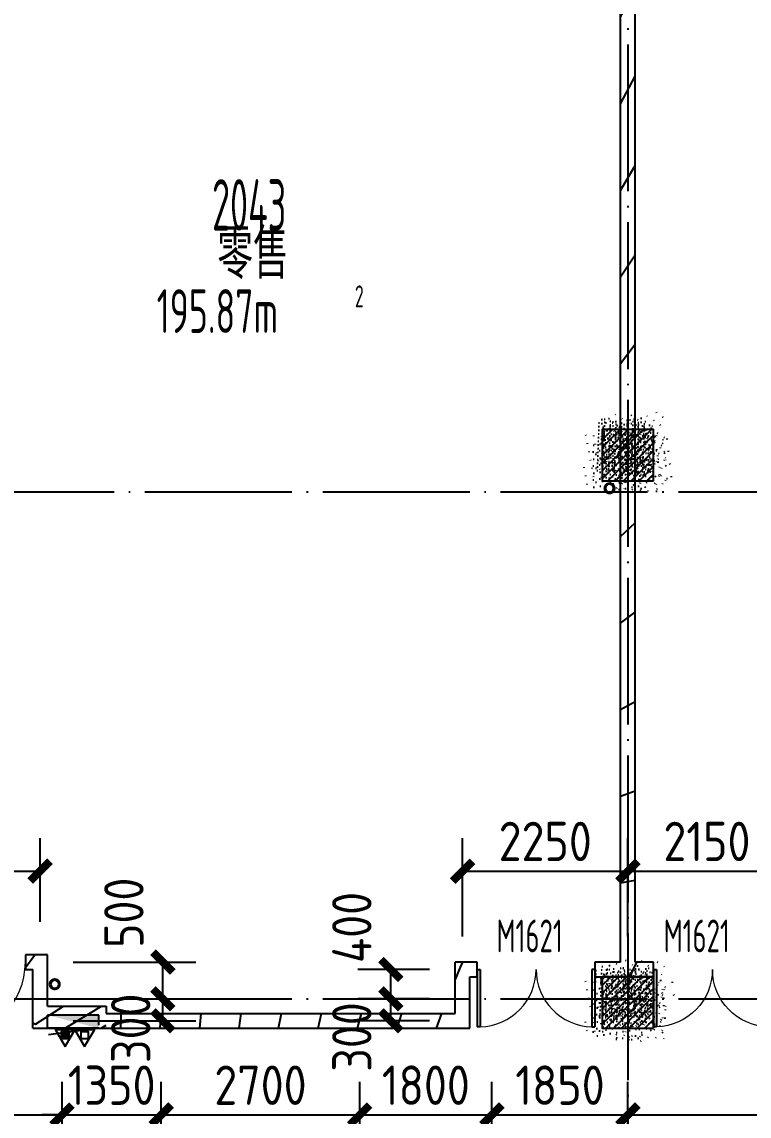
# Model space of a CAD drawing. Header units: inches. Extents: x 0 to 1813292486, y 0 to 3473589894.
# Drawn here: x 600617789 to 600627685, y 3473218922 to 3473233817 of the extents above; entities that cross this region are included whole.
import ezdxf
from ezdxf.enums import TextEntityAlignment as Align

# ---------------------------------------------------------------- set-up
doc = ezdxf.new("R2010")
doc.units = ezdxf.units.IN
doc.header["$LTSCALE"] = 1000
doc.header["$MEASUREMENT"] = 0
doc.linetypes.add('AX-MALL-GIRD-200$0$DOTE', pattern=[2.4200000000000004, 2, -0.2, 0.02, -0.2])
doc.linetypes.add('PX-MALL-P02-LG$0$CONTINOUS', pattern=[0])
for name, color, linetype in [('A-Anno-Note', 241, 'Continuous'), ('AX-MALL-DIM-P02$0$A-Anno-Dims', 3, 'Continuous'), ('AX-MALL-DIM-P02$0$A-Detl-Thin', 131, 'Continuous'), ('AX-MALL-GIRD-200$0$A-Grid', 222, 'AX-MALL-GIRD-200$0$DOTE'), ('AX-MALL-P02-200$0$A-Anno-Note', 241, 'Continuous'), ('AX-MALL-WALL-P02$0$A-Anno-Note', 241, 'Continuous'), ('AX-MALL-WALL-P02-QT$0$A-Detl-Patt', 8, 'Continuous'), ('AX-MALL-WALL-P02-QT$0$A-Detl-Thin', 131, 'Continuous'), ('AX-MALL-WALL-P02-QT$0$A-Wall', 2, 'Continuous'), ('AX-MALL-WALL-P02-QT$0$A-Wall-Patt', 13, 'Continuous'), ('AX-MALL-WALL-P02-QT$0$A-Wind', 4, 'Continuous'), ('AX-MALL-WORD-P02$0$A-Anno-Note', 241, 'Continuous'), ('AX-MALL-WORD-P02$0$A-Spac-Iden', 231, 'Continuous'), ('AX-MALL-WORD-P02$0$A-Wind-Iden', 11, 'Continuous'), ('AX-MALL-ZTKD-P02$0$A-Anno-Note', 241, 'Continuous'), ('PX-MALL-P02-LG$0$P-Exsh', 31, 'Continuous'), ('PX-MALL-P02-LG$0$P-Hydt-Boxx', 221, 'Continuous'), ('PX-MALL-P02-LG$0$P-Hydt-Pipe', 221, 'Continuous'), ('PX-MALL-P02-LG$0$P-Pipe-Risr', 7, 'Continuous'), ('PX-MALL-P02-LG$0$P-Pipe-Risr-Arch', 6, 'Continuous'), ('PX-MALL-P02-LG$0$P-Pipe-Risr-W100', 6, 'Continuous'), ('PX-MALL-P02-LG$0$P-Pipe-Risr-W50', 6, 'Continuous'), ('PX-MALL-P02-LG$0$P-Sewr-Pipe', 123, 'PX-MALL-P02-LG$0$CONTINOUS'), ('SX-MALL-WALL-R-BZ$0$S-COLU', 30, 'Continuous'), ('SX-MALL-WALL-R-BZ$0$S-PATT-WALL', 83, 'Continuous')]:
    doc.layers.add(name, color=color, linetype=linetype)
doc.styles.add('AX-MALL-DIM-P02$0$_TCH_DIM_T3', font='gbenor.shx')
doc.styles.add('AX-MALL-WORD-P02$0$_TCH_SPACE', font='gbenor.shx', dxfattribs={"bigfont": 'gbcbig.shx'})
doc.styles.add('AX-MALL-WORD-P02$0$_TCH_WINDOW', font='gbenor.shx', dxfattribs={"bigfont": 'gbcbig.shx'})
doc.styles.add('AX-MALL-WORD-P02$0$STANDARD', font='gbenor.shx', dxfattribs={"bigfont": 'gbcbig.shx'})
doc.styles.add('PX-MALL-P02-LG$0$jzfz', font='gbenor.shx', dxfattribs={"bigfont": 'gbcbig.shx'})
doc.dimstyles.new('AX-MALL-DIM-P02$0$_TCH_ARCH&&180', dxfattribs={"dimtxt": 535.5, "dimasz": 270, "dimexe": 450, "dimexo": 450, "dimgap": 137.25, "dimtad": 1, "dimdec": 0, "dimzin": 0, "dimdsep": 46, "dimtxsty": 'AX-MALL-DIM-P02$0$_TCH_DIM_T3', "dimblk": 'AX-MALL-DIM-P02$0$_ArchTick', "dimcen": 0.09, "dimclrt": 7, "dimazin": 2, "dimtfac": 1, "dimtdec": 0, "dimtix": 1, "dimtmove": 2, "dimatfit": 3, "dimfxl": 500, "dimtolj": 1, "dimtzin": 0, "dimarcsym": 0})
pattern_1 = [(24.56816130816271, (600578611.2237192, 3473080110.365553), (-31.18316059493327, 68.21004687955141), []), (29.56816130816269, (600578611.2237192, 3473080110.365553), (97.53445421719282, -46.37920051396389), [11.25, -123.75]), (334.5681613081628, (600578611.2237192, 3473080110.365553), (19.88439777927527, 112.9961142827297), [9, -99]), (80.01956130816268, (600578619.3515904, 3473080106.50062), (117.4189029658641, 66.61682168402376), [9.5610285, -105.1713168]), (25.75236130816271, (600578621.6965042, 3473080138.478197), (141.3476152528434, -79.15081592627133), [16.875, -185.625]), (76.20376130816268, (600578633.4754679, 3473080131.882288), (182.3878362876093, 87.98253897351975), [14.3415432, -157.75695]), (330.7523613081627, (600578621.6965042, 3473080138.478197), (182.3877676281842, 87.98268140648725), [13.49999999999997, -148.4999999999995]), (0.5681613081627113, (600578633.1346302, 3473080126.213644), (62.82047319493842, -87.84980448085341), [11.24999999999997, -123.7499999999997]), (305.5681613081627, (600578633.1346302, 3473080126.213644), (72.17288941707483, 89.18848104565322), [8.999999999999966, -98.99999999999973]), (51.01956130816269, (600578638.3696649, 3473080118.892823), (134.9933625472827, 1.338571315216136), [9.561028499999967, -105.1713167999997]), (17.06816130816274, (600578611.2237192, 3473080110.365553), (19.14085715648196, 46.15589493569758), [0.75, -97.8, 0.75, -100.5, 0.75, -99.375]), (347.0681613081627, (600578611.2237192, 3473080110.365553), (57.63084700165395, 41.66442755963357), [0.7499999999999979, -57.29999999999986, 0.7499999999999979, -95.54999999999973, 0.7499999999999979, -37.87499999999986]), (307.0681613081626, (600578579.8781208, 3473080122.042708), (73.85474000760384, -31.12342332406966), [0.75, -37.5, 0.75, -117, 0.75, -155.25]), (297.0681613081627, (600578565.8217986, 3473080127.2791), (87.21641676177077, -16.46683783357052), [0.75, -48.75, 0.75, -77.69999999999999, 0.75, -110.25])]
pattern_2 = [(45, (0, 359.0227), (-353.55353201463, 353.55353201463), [])]

# ---------------------------------------------------------------- blocks, each defined once
blk = doc.blocks.new('AX-MALL-WORD-P02')
at = {"layer": 'AX-MALL-WORD-P02$0$A-Anno-Note', "style": 'AX-MALL-WORD-P02$0$STANDARD', "width": 0.6}
blk.add_text('2043', height=700, rotation=339.5681613092015, dxfattribs=at).set_placement((600427684.6598372, 3473075463.604341))
at = {"layer": 'AX-MALL-WORD-P02$0$A-Anno-Note', "style": 'AX-MALL-WORD-P02$0$STANDARD'}
blk.add_text('零售', height=675.177304964539, rotation=339.5681613092015, dxfattribs=at).set_placement((600427522.4216595, 3473074825.332527))
at = {"layer": 'AX-MALL-WORD-P02$0$A-Spac-Iden', "style": 'AX-MALL-WORD-P02$0$_TCH_SPACE', "width": 0.7}
for s, height, p in [('195.87m', 595, (600426491.7306979, 3473074420.966961)), ('2', 297.5, (600429141.5522835, 3473073807.328081))]:
    blk.add_text(s, height=height, rotation=339.5681613093329, dxfattribs=at).set_placement(p)
at = {"layer": 'AX-MALL-WORD-P02$0$A-Wind-Iden', "style": 'AX-MALL-WORD-P02$0$_TCH_WINDOW', "width": 0.7}
for p in [(600427882.6787217, 3473064906.53461), (600430013.5513492, 3473064112.722029)]:
    blk.add_text('M1621', height=446.25, rotation=339.5681612302259, dxfattribs=at).set_placement(p)
blk = doc.blocks.new('AX-MALL-GIRD-200')
at = {"layer": 'AX-MALL-GIRD-200$0$A-Grid'}
for p, q in [((600223757.4145118, 3473147635.412487), (600581653.41861, 3473014308.649205)), ((600458372.2544507, 3473141628.349212), (600419642.7155019, 3473037664.622131)), ((600221348.6739725, 3473141169.504273), (600579244.6780716, 3473007842.740992))]:
    blk.add_line(p, q, dxfattribs=at)
blk = doc.blocks.new('AX-MALL-WALL-P02-QT$0$tj')
at = {"layer": 'AX-MALL-WALL-P02-QT$0$A-Detl-Patt'}
h = blk.add_hatch(dxfattribs=at)
h.set_pattern_fill('STEEL', color=256, scale=100.0000000000001, angle=50.43183869082386)
h.set_pattern_definition([(75.00000000004839, (-14278.19445574284, 156289.8254051208), (-153.3407249234246, 41.08752340989569), []), (75.00000000004839, (-14317.88195610046, 156358.5661673546), (-153.3407249234246, 41.08752340989569), [])])
edge = h.paths.add_edge_path()
edge.add_arc((274302.9537697641, 370915.3693751197), 354853.2281302969, 270.9601093956941, 275.9513128638887)
edge.add_line((311095.3180618286, 17974.67259407043), (323404.2928284407, 17664.898229599))
edge.add_arc((337498.5854798314, -5423.033113246463), 27049.98445535583, 84.4296474408203, 121.40245730350341, ccw=False)
edge.add_line((340124.270958662, 21499.21483898163), (352435.6233639717, 23411.5238032341))
edge.add_line((352435.6233639717, 23411.5238032341), (352460.3320846558, 23263.57286787033))
edge.add_arc((262948.9762239404, 558936.3422532297), 543099.989586636, 279.486523026639, 288.5053300047131)
edge.add_line((435325.042740941, 43917.80823612213), (435185.9318172932, 44187.60760259628))
edge.add_arc((262948.9762341097, 558936.342259489), 542799.9895904897, 279.51816553668203, 288.50044427399206, ccw=False)
edge.add_line((352706.5441896915, 23608.95860147476), (352681.7270303965, 23756.88773488998))
edge.add_line((352681.7270303965, 23756.88773488998), (340117.7681742907, 21803.84383869171))
edge.add_arc((337510.0970116529, -5455.006554111635), 27383.29552171703, 84.53552636432372, 121.2026843873002)
edge.add_line((323323.7129554749, 17967.02113437653), (311085.7617697716, 18275.00808191299))
edge.add_arc((274273.8104503512, 371474.5356685471), 355112.6948552598, 270.96411062040687, 275.9501261722048, ccw=False)
edge.add_line((280248.9759351015, 16412.11376953125), (280248.9759185314, 16111.96136569977))
blk = doc.blocks.new('SX-MALL-WALL-R-BZ')
at = {"layer": 'SX-MALL-WALL-R-BZ$0$S-PATT-WALL'}
h = blk.add_hatch(dxfattribs=at)
h.set_pattern_fill('钢筋混凝土', color=256, scale=15, pattern_type=2)
h.set_pattern_definition(pattern_1)
h.paths.add_polyline_path([(600432126.1680026, 3473070172.007958), (600432370.5329847, 3473070827.969661), (600431714.571282, 3473071072.334643), (600431470.2062998, 3473070416.372941)])
h = blk.add_hatch(dxfattribs=at)
h.set_pattern_fill('钢筋混凝土', color=256, scale=15, pattern_type=2)
h.set_pattern_definition(pattern_1)
h.paths.add_polyline_path([(600429525.4264065, 3473063190.701264), (600429769.7913886, 3473063846.662967), (600429113.8296859, 3473064091.027949), (600428869.4647038, 3473063435.066247)])
at = {"layer": 'SX-MALL-WALL-R-BZ$0$S-COLU'}
for points in [[(600432126.1680026, 3473070172.007958), (600432370.5329847, 3473070827.969661), (600431714.571282, 3473071072.334643), (600431470.2062998, 3473070416.372941)], [(600429525.4264065, 3473063190.701264), (600429769.7913886, 3473063846.662967), (600429113.8296859, 3473064091.027949), (600428869.4647038, 3473063435.066247)]]:
    blk.add_lwpolyline(points, close=True, dxfattribs=at)
blk = doc.blocks.new('SX-MALL-WALL-R-2F~3F')
blk.add_blockref('SX-MALL-WALL-R-BZ', (-1.192092895507812e-06, -9.5367431640625e-07))
blk = doc.blocks.new('SX-MALL-WALL-2F~3F')
blk.add_blockref('SX-MALL-WALL-R-2F~3F', (0, 0))
blk = doc.blocks.new('AX-MALL-WALL-P02-QT$0$$DorLib2D$00000002')
for p, q in [((-0.5, -5.684341886080802e-17), (-0.5000000000000007, 0.4875)), ((-0.4750000000000007, 0.4875), (-0.5000000000000007, 0.4875)), ((-0.475, -2.842170943040401e-17), (-0.4750000000000007, 0.4875)), ((0.475, -2.842170943040401e-17), (0.4750000000000007, 0.4875)), ((0.4750000000000007, 0.4875), (0.5000000000000007, 0.4875)), ((0.5, -5.684341886080802e-17), (0.5000000000000007, 0.4875)), ((-0.5, -5.684341886080802e-17), (-0.475, -2.842170943040401e-17)), ((0.5, -5.684341886080802e-17), (0.475, -2.842170943040401e-17))]:
    blk.add_line(p, q)
at = {"lineweight": 13}
for centre, start, end in [((-0.4875, -4.263256414560601e-17), 0, 88.53071641864632), ((0.4875, -4.263256414560601e-17), 91.4692835813537, 180)]:
    blk.add_arc(centre, 0.4875, start, end, dxfattribs=at)
blk = doc.blocks.new('AX-MALL-WALL-P02-QT$0$$DorLib2D$00000001')
for p, q in [((0.45, 0.9750000000000001), (0.5000000000000002, 0.9750000000000001)), ((0.45, 0), (0.45, 0.9750000000000001)), ((0.5, 0), (0.5, 0.9750000000000001)), ((0.5, 0), (0.45, 0))]:
    blk.add_line(p, q)
at = {"lineweight": 13}
blk.add_arc((0.475, 0), 0.975, 91.4692835813538, 180, dxfattribs=at)
blk = doc.blocks.new('AX-MALL-WALL-P02-QT')
at = {"layer": 'AX-MALL-WALL-P02-QT$0$A-Wall-Patt'}
h = blk.add_hatch(dxfattribs=at)
h.set_pattern_fill('普通砖', color=256, scale=200, style=0)
h.set_pattern_definition(pattern_2)
h.paths.add_polyline_path([(600429488.3562487, 3473064093.790547), (600429605.3379188, 3473064121.353807), (600436342.8295702, 3473082207.155039), (600436155.4119409, 3473082276.973606), (600429417.9202895, 3473064191.172373)])
h = blk.add_hatch(dxfattribs=at)
h.set_pattern_fill('普通砖', color=256, scale=200, style=0)
h.set_pattern_definition(pattern_2)
h.paths.add_polyline_path([(600422143.5420278, 3473067007.805276), (600421862.4155837, 3473067112.533125), (600421792.5970175, 3473066925.115496), (600421886.3058323, 3473066890.206213)])
h = blk.add_hatch(dxfattribs=at)
h.set_pattern_fill('普通砖', color=256, scale=200, style=0)
h.set_pattern_definition(pattern_2)
h.paths.add_polyline_path([(600421607.031567, 3473066140.535696), (600421899.1770457, 3473066351.843573), (600422143.5420278, 3473067007.805276), (600421886.3058323, 3473066890.206213)])
h = blk.add_hatch(dxfattribs=at)
h.set_pattern_fill('普通砖', color=256, scale=200, style=0)
h.set_pattern_definition(pattern_2)
h.paths.add_polyline_path([(600421899.1770457, 3473066351.843573), (600421607.031567, 3473066140.535696), (600422544.1197115, 3473065791.442864), (600422648.8475611, 3473066072.569308)])
h = blk.add_hatch(dxfattribs=at)
h.set_pattern_fill('普通砖', color=256, scale=200, style=0)
h.set_pattern_definition(pattern_2)
h.paths.add_polyline_path([(600422613.9382776, 3473065978.860494), (600422544.1197113, 3473065791.442864), (600427182.7060395, 3473064063.433345), (600427065.1069766, 3473064320.669541)])
h = blk.add_hatch(dxfattribs=at)
h.set_pattern_fill('普通砖', color=256, scale=200, style=0)
h.set_pattern_definition(pattern_2)
h.paths.add_polyline_path([(600427065.1069766, 3473064320.669541), (600427182.7060395, 3473064063.433345), (600427427.071022, 3473064719.395048), (600427309.4719591, 3473064976.631244)])
h = blk.add_hatch(dxfattribs=at)
h.set_pattern_fill('普通砖', color=256, scale=200, style=0)
h.set_pattern_definition(pattern_2)
h.paths.add_polyline_path([(600427427.071022, 3473064719.395048), (600427520.7798374, 3473064684.485765), (600427590.5984037, 3473064871.903394), (600427309.4719591, 3473064976.631244)])
h = blk.add_hatch(dxfattribs=at)
h.set_pattern_fill('普通砖', color=256, scale=200, style=0)
h.set_pattern_definition(pattern_2)
h.paths.add_polyline_path([(600429417.9202895, 3473064191.172373), (600429089.9394386, 3473064313.354864), (600429020.1208724, 3473064125.937235), (600429441.8105378, 3473063968.845461), (600429488.3562487, 3473064093.790547)])
h = blk.add_hatch(dxfattribs=at)
h.set_pattern_fill('普通砖', color=256, scale=200, style=0)
h.set_pattern_definition(pattern_2)
h.paths.add_polyline_path([(600429441.8105378, 3473063968.845461), (600429769.7913873, 3473063846.662971), (600429839.6099536, 3473064034.0806), (600429605.3379188, 3473064121.353807), (600429488.3562487, 3473064093.790547)])
at = {"layer": 'AX-MALL-WALL-P02-QT$0$A-Wall'}
for p, q in [((600429417.9202895, 3473064191.172373), (600436155.4119409, 3473082276.973606)), ((600429605.3379188, 3473064121.353807), (600436342.8295702, 3473082207.155039)), ((600421862.4155837, 3473067112.533125), (600421792.5970175, 3473066925.115496)), ((600422143.5420278, 3473067007.805276), (600421862.4155837, 3473067112.533125)), ((600421792.5970175, 3473066925.115496), (600421886.3058323, 3473066890.206213)), ((600421899.1770457, 3473066351.843573), (600422143.5420278, 3473067007.805276)), ((600421607.031567, 3473066140.535696), (600421886.3058323, 3473066890.206213)), ((600421899.1770457, 3473066351.843573), (600422648.8475611, 3473066072.569308)), ((600421607.031567, 3473066140.535696), (600422544.1197115, 3473065791.442864)), ((600422648.8475611, 3473066072.569308), (600422613.9382776, 3473065978.860494)), ((600422613.9382776, 3473065978.860494), (600427065.1069766, 3473064320.669541)), ((600422544.1197113, 3473065791.442864), (600427182.7060395, 3473064063.433345)), ((600427065.1069766, 3473064320.669541), (600427309.4719591, 3473064976.631244)), ((600427590.5984037, 3473064871.903394), (600427309.4719591, 3473064976.631244)), ((600427520.7798374, 3473064684.485765), (600427590.5984037, 3473064871.903394)), ((600427182.7060395, 3473064063.433345), (600427427.071022, 3473064719.395048)), ((600427427.071022, 3473064719.395048), (600427520.7798374, 3473064684.485765)), ((600429089.9394386, 3473064313.354864), (600429020.1208724, 3473064125.937235)), ((600429417.9202895, 3473064191.172373), (600429089.9394386, 3473064313.354864)), ((600429020.1208724, 3473064125.937235), (600429441.8105378, 3473063968.845461)), ((600429839.6099536, 3473064034.0806), (600429605.3379188, 3473064121.353807)), ((600429441.8105378, 3473063968.845461), (600429769.7913873, 3473063846.662971)), ((600429769.7913873, 3473063846.662971), (600429839.6099536, 3473064034.0806))]:
    blk.add_line(p, q, dxfattribs=at)
at = {"layer": 'AX-MALL-WALL-P02-QT$0$A-Detl-Thin'}
blk.add_blockref('SX-MALL-WALL-2F~3F', (0, 0), dxfattribs=at)
at = {"layer": 'AX-MALL-WALL-P02-QT$0$A-Detl-Thin', "rotation": 339.5681613091762}
blk.add_blockref('AX-MALL-WALL-P02-QT$0$tj', (600144118.6961328, 3473128496.287411), dxfattribs=at)
at = {"layer": 'AX-MALL-WALL-P02-QT$0$A-Wind'}
blk.add_blockref('AX-MALL-GIRD-200', (0, 0), dxfattribs=at)
at = {"layer": 'AX-MALL-WALL-P02-QT$0$A-Wind', "zscale": 200}
for name, p, xscale, yscale, rotation in [('AX-MALL-WALL-P02-QT$0$$DorLib2D$00000001', (600421335.5350235, 3473067202.098047), -1050, -1050, 339.5681613349004), ('AX-MALL-WALL-P02-QT$0$$DorLib2D$00000002', (600428305.359638, 3473064498.920314), -1600, -1600, 339.5681613315409), ('AX-MALL-WALL-P02-QT$0$$DorLib2D$00000002', (600430554.371188, 3473063661.09752), 1600, -1600, 339.5681613151821)]:
    blk.add_blockref(name, p, dxfattribs=dict(at, xscale=xscale, yscale=yscale, rotation=rotation))
blk = doc.blocks.new('AX-MALL-WALL-P02')
at = {"layer": 'AX-MALL-WALL-P02$0$A-Anno-Note'}
blk.add_blockref('AX-MALL-WORD-P02', (0, 0), dxfattribs=at)
blk.add_blockref('AX-MALL-WALL-P02-QT', (0, 0), dxfattribs=at)
blk = doc.blocks.new('PX-MALL-P02-LG$0$XHS1')
at = {"layer": 'PX-MALL-P02-LG$0$P-Hydt-Boxx', "ltscale": 0.7}
for p, q in [((350.0030006170273, 240), (-332.898939371109, 327.2950124740601)), ((350.0030006170273, 240), (-349.9969996213913, 240)), ((-349.9969997406006, 239.9999995231628), (-349.9969996213913, 60)), ((350.0030003786087, 200), (350.003000497818, 60)), ((350.0030006170273, 60), (-349.996999502182, 60))]:
    blk.add_line(p, q, dxfattribs=at)
blk.add_solid([(350.0030006170273, 240), (350.0030002593994, 60.00000047683716), (-349.9969996213913, 60)], dxfattribs=at)
blk = doc.blocks.new('PX-MALL-P02-LG$0$MHQ')
at = {"layer": 'PX-MALL-P02-LG$0$P-Exsh', "ltscale": 0.7}
h = blk.add_hatch(dxfattribs=at)
h.set_pattern_fill('ANSI31', color=256, scale=25, style=0)
h.set_pattern_definition([(45, (-160019.2306599375, -42228.3236173685), (-28.0633003783411, 28.0633003783411), [])])
h.paths.add_polyline_path([(-75.0000000015425, 185.1731819980414), (75, 185.1731819980414), (75, 35.17318199802685), (-75.0000000015425, 35.17318199802685)])
for points in [[(0, 346.4101615137042), (-200, -1.455191522836685e-11), (200, -1.455191522836685e-11)], [(0, 346.4101615137042), (-200, -1.455191522836685e-11), (200, -1.455191522836685e-11)], [(0, 346.4101615137042), (-200, -1.455191522836685e-11), (200, -1.455191522836685e-11)], [(-75.0000000015425, 185.1731819980414), (75, 185.1731819980414), (75, 35.17318199802685), (-75.0000000015425, 35.17318199802685)]]:
    blk.add_lwpolyline(points, close=True, dxfattribs=at)
blk = doc.blocks.new('PX-MALL-P02-LG$0$20200929200250')
at = {"layer": 'PX-MALL-P02-LG$0$P-Exsh', "ltscale": 0.7, "xscale": 0.6600000001490116, "yscale": 0.6600000001490116, "zscale": 0.6600000001490116}
for p in [(-132.0000001192093, 40), (131.9999997615814, 40)]:
    blk.add_blockref('PX-MALL-P02-LG$0$MHQ', p, dxfattribs=at)
blk = doc.blocks.new('PX-MALL-P02-LG$0$20211220143732')
at = {"layer": 'PX-MALL-P02-LG$0$P-Exsh'}
blk.add_blockref('PX-MALL-P02-LG$0$20200929200250', (-374.9999999407155, 219.6219584928522), dxfattribs=at)
at = {"layer": 'PX-MALL-P02-LG$0$P-Hydt-Boxx', "ltscale": 0.7, "xscale": -1}
blk.add_blockref('PX-MALL-P02-LG$0$XHS1', (-349.9969999989844, 0), dxfattribs=at)
blk = doc.blocks.new('PX-MALL-P02-LG$0$P-Risr')
at = {"layer": 'PX-MALL-P02-LG$0$P-Pipe-Risr-W50'}
h = blk.add_hatch(color=0, dxfattribs=at)
edge = h.paths.add_edge_path()
edge.add_ellipse((0, 0), major_axis=(47.05795628796547, 47.05795628796547), ratio=0.9999999999999695, start_angle=225.0000000000009, end_angle=405.0000000000009, ccw=False)
edge.add_ellipse((0, 0), major_axis=(47.05795628796764, 47.05795628796764), ratio=0.9999999999998785, start_angle=133.9675974886221, end_angle=225.0000000000035, ccw=False)
edge.add_line((-66.53919663240958, 1.199087783927098), (-54.4367953546693, 1.199087783927098))
edge.add_ellipse((0, 0), major_axis=(-38.50196423560672, 38.50196423560672), ratio=0.9999999999999859, start_angle=43.73814098242129, end_angle=134.9999999999996)
edge.add_ellipse((0, 0), major_axis=(38.50196423561096, 38.50196423561096), ratio=0.9999999999998216, start_angle=225.0000000000051, end_angle=405.0000000000051)
edge.add_ellipse((0, 0), major_axis=(38.50196423560679, 38.50196423560679), ratio=0.9999999999999831, start_angle=45.00000000000048, end_angle=133.7381409824204)
edge.add_line((-54.43679535467527, 1.199087783927098), (-66.53919663241555, 1.199087783927098))
edge.add_ellipse((0, 0), major_axis=(-47.05795628796762, 47.05795628796762), ratio=0.9999999999998742, start_angle=-45.00000000000358, end_angle=43.967597488629224, ccw=False)
at = {"layer": 'PX-MALL-P02-LG$0$P-Pipe-Risr-Arch', "ltscale": 0.7}
blk.add_circle((0, 0), 59.29000000000001, dxfattribs=at)
at = {"layer": 'PX-MALL-P02-LG$0$P-Pipe-Risr-W100', "color": 0, "const_width": 15}
blk.add_lwpolyline([(-75, 0, 1), (75, 0, 1)], format="xyb", close=True, dxfattribs=at)
at = {"layer": 'PX-MALL-P02-LG$0$P-Pipe-Risr-W50'}
blk.add_circle((0, 0), 54.45000000000001, dxfattribs=at)
at = {"layer": 'PX-MALL-P02-LG$0$P-Pipe-Risr', "style": 'PX-MALL-P02-LG$0$jzfz', "width": 0.6, "flags": 1}
for tag, p in [('SYS-MARK', (0.3310501334344735, -45.65933377496549)), ('RANGE', (0.3337570973526454, -45.67887874227017))]:
    blk.add_attdef(tag, text='', height=0.015625, dxfattribs=at).set_placement(p, align=Align.MIDDLE)
blk = doc.blocks.new('PX-MALL-P02-LG')
at = {"layer": 'PX-MALL-P02-LG$0$P-Exsh', "rotation": 159.5681624201094}
blk.add_blockref('PX-MALL-P02-LG$0$20211220143732', (600421878.231428, 3473066295.618301), dxfattribs=at)
at = {"layer": 'PX-MALL-P02-LG$0$P-Hydt-Pipe', "color": 221, "xscale": -1, "rotation": 249.5681618075361}
blk.add_blockref('PX-MALL-P02-LG$0$P-Risr', (600422097.6136607, 3473066598.060749), dxfattribs=at)
at = {"layer": 'PX-MALL-P02-LG$0$P-Sewr-Pipe', "ltscale": 0.7, "xscale": -1, "rotation": 69.5681611982942}
blk.add_blockref('PX-MALL-P02-LG$0$P-Risr', (600431529.0058613, 3473070287.754807), dxfattribs=at)
blk = doc.blocks.new('AX-MALL-ZTKD-P02')
at = {"layer": 'AX-MALL-ZTKD-P02$0$A-Anno-Note'}
blk.add_blockref('AX-MALL-GIRD-200', (0, 0), dxfattribs=at)
blk = doc.blocks.new('AX-MALL-DIM-P02$0$_ArchTick')
at = {"color": 0, "linetype": 'ByBlock', "const_width": 0.4}
blk.add_lwpolyline([(-0.5, -0.5), (0.5, 0.5)], dxfattribs=at)
blk = doc.blocks.new('*D806')
at = {"layer": 'AX-MALL-DIM-P02$0$A-Anno-Dims', "color": 0, "lineweight": -2, "transparency": 16777216}
for p, q in [((600420379.603419, 3473068145.136102), (600420776.9348773, 3473069211.713719)), ((600420619.8431033, 3473068790.024053), (600422447.4323289, 3473068109.193441)), ((600422207.1926446, 3473067464.30549), (600422604.5241029, 3473068530.883107))]:
    blk.add_line(p, q, dxfattribs=at)
at = {"layer": 'AX-MALL-DIM-P02$0$A-Anno-Dims', "color": 0, "lineweight": -2, "transparency": 16777216, "xscale": 270, "yscale": 270, "zscale": 270}
for p, rotation in [((600420619.8431033, 3473068790.024053), 159.5681613461279), ((600422447.4323289, 3473068109.193441), 339.5681613461279)]:
    blk.add_blockref('AX-MALL-DIM-P02$0$_ArchTick', p, dxfattribs=dict(at, rotation=rotation))
at = {"layer": 'AX-MALL-DIM-P02$0$A-Anno-Dims', "color": 7, "transparency": 16777216, "insert": (600421675.0203129, 3473068829.129447), "char_height": 535.5, "attachment_point": 5, "rotation": 339.5681613461279, "style": 'AX-MALL-DIM-P02$0$_TCH_DIM_T3'}
blk.add_mtext('\\A1;1950', dxfattribs=at)
blk = doc.blocks.new('*D808')
at = {"layer": 'AX-MALL-DIM-P02$0$A-Anno-Dims', "color": 0, "lineweight": -2, "transparency": 16777216}
for p, q in [((600422262.0671799, 3473066323.369896), (600423828.8769068, 3473065739.687298)), ((600422157.3393308, 3473066042.243453), (600423724.1490577, 3473065458.560855)), ((600423302.4593917, 3473065615.652629), (600423407.1872407, 3473065896.779072))]:
    blk.add_line(p, q, dxfattribs=at)
at = {"layer": 'AX-MALL-DIM-P02$0$A-Anno-Dims', "color": 0, "lineweight": -2, "transparency": 16777216, "xscale": 270, "yscale": 270, "zscale": 270}
for p, rotation in [((600423407.1872407, 3473065896.779072), 69.56816131305627), ((600423302.4593917, 3473065615.652629), 249.5681613130563)]:
    blk.add_blockref('AX-MALL-DIM-P02$0$_ArchTick', p, dxfattribs=dict(at, rotation=rotation))
at = {"layer": 'AX-MALL-DIM-P02$0$A-Anno-Dims', "color": 7, "transparency": 16777216, "insert": (600422856.9839267, 3473065674.891764), "char_height": 535.5, "attachment_point": 5, "rotation": 69.56816131305627, "style": 'AX-MALL-DIM-P02$0$_TCH_DIM_T3'}
blk.add_mtext('\\A1;300', dxfattribs=at)
blk = doc.blocks.new('*D809')
at = {"layer": 'AX-MALL-DIM-P02$0$A-Anno-Dims', "color": 0, "lineweight": -2, "transparency": 16777216}
for p, q in [((600422436.6135958, 3473066791.91397), (600424003.4233226, 3473066208.231371)), ((600422262.0671799, 3473066323.369897), (600423828.8769068, 3473065739.687298)), ((600423407.1872407, 3473065896.779073), (600423581.7336565, 3473066365.323146))]:
    blk.add_line(p, q, dxfattribs=at)
at = {"layer": 'AX-MALL-DIM-P02$0$A-Anno-Dims', "color": 0, "lineweight": -2, "transparency": 16777216, "xscale": 270, "yscale": 270, "zscale": 270}
for p, rotation in [((600423581.7336565, 3473066365.323146), 69.56816130175625), ((600423407.1872407, 3473065896.779073), 249.5681613017562)]:
    blk.add_blockref('AX-MALL-DIM-P02$0$_ArchTick', p, dxfattribs=dict(at, rotation=rotation))
at = {"layer": 'AX-MALL-DIM-P02$0$A-Anno-Dims', "color": 7, "transparency": 16777216, "insert": (600423318.7127792, 3473067180.36782), "char_height": 535.5, "attachment_point": 5, "rotation": 69.56816130175625, "style": 'AX-MALL-DIM-P02$0$_TCH_DIM_T3'}
blk.add_mtext('\\A1;500', dxfattribs=at)
blk = doc.blocks.new('*D810')
at = {"layer": 'AX-MALL-DIM-P02$0$A-Anno-Dims', "color": 0, "lineweight": -2, "transparency": 16777216}
for p, q in [((600418828.8712488, 3473065414.708406), (600419150.0132242, 3473066276.766607)), ((600418992.92145, 3473065855.076941), (600421569.9138519, 3473064895.071654)), ((600421405.8636507, 3473064454.703119), (600421727.0056261, 3473065316.76132))]:
    blk.add_line(p, q, dxfattribs=at)
at = {"layer": 'AX-MALL-DIM-P02$0$A-Anno-Dims', "color": 0, "lineweight": -2, "transparency": 16777216, "xscale": 270, "yscale": 270, "zscale": 270}
for p, rotation in [((600418992.92145, 3473065855.076941), 159.5681613064112), ((600421569.9138519, 3473064895.071654), 339.5681613064111)]:
    blk.add_blockref('AX-MALL-DIM-P02$0$_ArchTick', p, dxfattribs=dict(at, rotation=rotation))
at = {"layer": 'AX-MALL-DIM-P02$0$A-Anno-Dims', "color": 7, "transparency": 16777216, "insert": (600420422.8002477, 3473065754.594997), "char_height": 535.5, "attachment_point": 5, "rotation": 339.5681613064112, "style": 'AX-MALL-DIM-P02$0$_TCH_DIM_T3'}
blk.add_mtext('\\A1;2750', dxfattribs=at)
blk = doc.blocks.new('*D811')
at = {"layer": 'AX-MALL-DIM-P02$0$A-Anno-Dims', "color": 0, "lineweight": -2, "transparency": 16777216}
for p, q in [((600421405.8636506, 3473064454.703119), (600421727.0056262, 3473065316.761321)), ((600421569.9138517, 3473064895.071655), (600421316.9000521, 3473064989.326719)), ((600421569.9138517, 3473064895.071655), (600422834.9828502, 3473064423.796331)), ((600422670.932649, 3473063983.427796), (600422992.0746247, 3473064845.485997)), ((600422834.9828502, 3473064423.796331), (600423087.9966499, 3473064329.541267))]:
    blk.add_line(p, q, dxfattribs=at)
at = {"layer": 'AX-MALL-DIM-P02$0$A-Anno-Dims', "color": 0, "lineweight": -2, "transparency": 16777216, "xscale": 270, "yscale": 270, "zscale": 270}
for p, rotation in [((600421569.9138517, 3473064895.071655), 339.5681613046374), ((600422834.9828502, 3473064423.796331), 159.5681613046374)]:
    blk.add_blockref('AX-MALL-DIM-P02$0$_ArchTick', p, dxfattribs=dict(at, rotation=rotation))
at = {"layer": 'AX-MALL-DIM-P02$0$A-Anno-Dims', "color": 7, "transparency": 16777216, "insert": (600422343.8309482, 3473065038.954693), "char_height": 535.5, "attachment_point": 5, "rotation": 339.56816130463744, "style": 'AX-MALL-DIM-P02$0$_TCH_DIM_T3'}
blk.add_mtext('\\A1;1350', dxfattribs=at)
blk = doc.blocks.new('*D812')
at = {"layer": 'AX-MALL-DIM-P02$0$A-Anno-Dims', "color": 0, "lineweight": -2, "transparency": 16777216}
for p, q in [((600422670.932649, 3473063983.427796), (600422992.0746247, 3473064845.485998)), ((600422834.9828504, 3473064423.796332), (600425365.1208467, 3473063481.245687)), ((600425201.0706453, 3473063040.877151), (600425522.212621, 3473063902.935352))]:
    blk.add_line(p, q, dxfattribs=at)
at = {"layer": 'AX-MALL-DIM-P02$0$A-Anno-Dims', "color": 0, "lineweight": -2, "transparency": 16777216, "xscale": 270, "yscale": 270, "zscale": 270}
for p, rotation in [((600422834.9828504, 3473064423.796332), 159.5681613046374), ((600425365.1208467, 3473063481.245687), 339.5681613046374)]:
    blk.add_blockref('AX-MALL-DIM-P02$0$_ArchTick', p, dxfattribs=dict(at, rotation=rotation))
at = {"layer": 'AX-MALL-DIM-P02$0$A-Anno-Dims', "color": 7, "transparency": 16777216, "insert": (600424241.4344455, 3473064332.041709), "char_height": 535.5, "attachment_point": 5, "rotation": 339.56816130463744, "style": 'AX-MALL-DIM-P02$0$_TCH_DIM_T3'}
blk.add_mtext('\\A1;2700', dxfattribs=at)
blk = doc.blocks.new('*D813')
at = {"layer": 'AX-MALL-DIM-P02$0$A-Anno-Dims', "color": 0, "lineweight": -2, "transparency": 16777216}
for p, q in [((600425201.0706452, 3473063040.87715), (600425522.2126211, 3473063902.935352)), ((600425365.1208466, 3473063481.245686), (600427051.8795105, 3473062852.878589)), ((600426887.8293093, 3473062412.510054), (600427208.971285, 3473063274.568255))]:
    blk.add_line(p, q, dxfattribs=at)
at = {"layer": 'AX-MALL-DIM-P02$0$A-Anno-Dims', "color": 0, "lineweight": -2, "transparency": 16777216, "xscale": 270, "yscale": 270, "zscale": 270}
for p, rotation in [((600425365.1208466, 3473063481.245686), 159.5681613097041), ((600427051.8795105, 3473062852.878589), 339.5681613097041)]:
    blk.add_blockref('AX-MALL-DIM-P02$0$_ArchTick', p, dxfattribs=dict(at, rotation=rotation))
at = {"layer": 'AX-MALL-DIM-P02$0$A-Anno-Dims', "color": 7, "transparency": 16777216, "insert": (600426349.8827758, 3473063546.582837), "char_height": 535.5, "attachment_point": 5, "rotation": 339.5681613097041, "style": 'AX-MALL-DIM-P02$0$_TCH_DIM_T3'}
blk.add_mtext('\\A1;1800', dxfattribs=at)
blk = doc.blocks.new('*D814')
at = {"layer": 'AX-MALL-DIM-P02$0$A-Anno-Dims', "color": 0, "lineweight": -2, "transparency": 16777216}
for p, q in [((600426887.8293092, 3473062412.510053), (600427208.9712851, 3473063274.568255)), ((600427051.8795106, 3473062852.87859), (600428785.487765, 3473062207.058645)), ((600428621.4375635, 3473061766.690109), (600428942.5795394, 3473062628.748311))]:
    blk.add_line(p, q, dxfattribs=at)
at = {"layer": 'AX-MALL-DIM-P02$0$A-Anno-Dims', "color": 0, "lineweight": -2, "transparency": 16777216, "xscale": 270, "yscale": 270, "zscale": 270}
for p, rotation in [((600427051.8795106, 3473062852.87859), 159.5681613011146), ((600428785.487765, 3473062207.058645), 339.5681613011146)]:
    blk.add_blockref('AX-MALL-DIM-P02$0$_ArchTick', p, dxfattribs=dict(at, rotation=rotation))
at = {"layer": 'AX-MALL-DIM-P02$0$A-Anno-Dims', "color": 7, "transparency": 16777216, "insert": (600428060.0662348, 3473062909.489316), "char_height": 535.5, "attachment_point": 5, "rotation": 339.56816130111457, "style": 'AX-MALL-DIM-P02$0$_TCH_DIM_T3'}
blk.add_mtext('\\A1;1850', dxfattribs=at)
blk = doc.blocks.new('*D815')
at = {"layer": 'AX-MALL-DIM-P02$0$A-Anno-Dims', "color": 0, "lineweight": -2, "transparency": 16777216}
for p, q in [((600428621.4375637, 3473061766.690109), (600428942.5795391, 3473062628.748311)), ((600428785.4877648, 3473062207.058645), (600434829.71113, 3473059955.408085)), ((600434665.6609288, 3473059515.03955), (600434986.8029042, 3473060377.097751))]:
    blk.add_line(p, q, dxfattribs=at)
at = {"layer": 'AX-MALL-DIM-P02$0$A-Anno-Dims', "color": 0, "lineweight": -2, "transparency": 16777216, "xscale": 270, "yscale": 270, "zscale": 270}
for p, rotation in [((600428785.4877648, 3473062207.058645), 159.5681613088855), ((600434829.71113, 3473059955.408085), 339.5681613088855)]:
    blk.add_blockref('AX-MALL-DIM-P02$0$_ArchTick', p, dxfattribs=dict(at, rotation=rotation))
at = {"layer": 'AX-MALL-DIM-P02$0$A-Anno-Dims', "color": 7, "transparency": 16777216, "insert": (600431948.9820443, 3473061460.754065), "char_height": 535.5, "attachment_point": 5, "rotation": 339.5681613088855, "style": 'AX-MALL-DIM-P02$0$_TCH_DIM_T3'}
blk.add_mtext('\\A1;6450', dxfattribs=at)
blk = doc.blocks.new('*D823')
at = {"layer": 'AX-MALL-DIM-P02$0$A-Anno-Dims', "color": 0, "lineweight": -2, "transparency": 16777216}
for p, q in [((600427525.363265, 3473065269.702812), (600427992.5136099, 3473066523.698916)), ((600427835.4218357, 3473066102.009251), (600429943.8701655, 3473065316.55038)), ((600429633.8115946, 3473064484.24394), (600430100.9619397, 3473065738.240046))]:
    blk.add_line(p, q, dxfattribs=at)
at = {"layer": 'AX-MALL-DIM-P02$0$A-Anno-Dims', "color": 0, "lineweight": -2, "transparency": 16777216, "xscale": 270, "yscale": 270, "zscale": 270}
for p, rotation in [((600427835.4218357, 3473066102.009251), 159.5681613159234), ((600429943.8701655, 3473065316.55038), 339.5681613159234)]:
    blk.add_blockref('AX-MALL-DIM-P02$0$_ArchTick', p, dxfattribs=dict(at, rotation=rotation))
at = {"layer": 'AX-MALL-DIM-P02$0$A-Anno-Dims', "color": 7, "transparency": 16777216, "insert": (600429031.0285972, 3473066088.800515), "char_height": 535.5, "attachment_point": 5, "rotation": 339.56816131592336, "style": 'AX-MALL-DIM-P02$0$_TCH_DIM_T3'}
blk.add_mtext('\\A1;2250', dxfattribs=at)
blk = doc.blocks.new('*D824')
at = {"layer": 'AX-MALL-DIM-P02$0$A-Anno-Dims', "color": 0, "lineweight": -2, "transparency": 16777216}
for p, q in [((600429633.8115945, 3473064484.24394), (600430100.9619396, 3473065738.240045)), ((600429943.8701653, 3473065316.550379), (600431958.6096792, 3473064566.000792)), ((600431648.5511086, 3473063733.694353), (600432115.7014534, 3473064987.690458))]:
    blk.add_line(p, q, dxfattribs=at)
at = {"layer": 'AX-MALL-DIM-P02$0$A-Anno-Dims', "color": 0, "lineweight": -2, "transparency": 16777216, "xscale": 270, "yscale": 270, "zscale": 270}
for p, rotation in [((600429943.8701653, 3473065316.550379), 159.568161316291), ((600431958.6096792, 3473064566.000792), 339.568161316291)]:
    blk.add_blockref('AX-MALL-DIM-P02$0$_ArchTick', p, dxfattribs=dict(at, rotation=rotation))
at = {"layer": 'AX-MALL-DIM-P02$0$A-Anno-Dims', "color": 7, "transparency": 16777216, "insert": (600431092.6225193, 3473065320.796286), "char_height": 535.5, "attachment_point": 5, "rotation": 339.568161316291, "style": 'AX-MALL-DIM-P02$0$_TCH_DIM_T3'}
blk.add_mtext('\\A1;2150', dxfattribs=at)
blk = doc.blocks.new('*D825')
at = {"layer": 'AX-MALL-DIM-P02$0$A-Anno-Dims', "color": 0, "lineweight": -2, "transparency": 16777216}
for p, q in [((600426806.9446908, 3473064630.269661), (600425892.4013137, 3473064970.963904)), ((600426209.3631307, 3473064532.745686), (600426314.0909799, 3473064813.87213)), ((600426702.2168417, 3473064349.143217), (600425787.6734644, 3473064689.83746))]:
    blk.add_line(p, q, dxfattribs=at)
at = {"layer": 'AX-MALL-DIM-P02$0$A-Anno-Dims', "color": 0, "lineweight": -2, "transparency": 16777216, "xscale": 270, "yscale": 270, "zscale": 270}
for p, rotation in [((600426314.0909799, 3473064813.87213), 69.56816136576114), ((600426209.3631307, 3473064532.745686), 249.5681613657612)]:
    blk.add_blockref('AX-MALL-DIM-P02$0$_ArchTick', p, dxfattribs=dict(at, rotation=rotation))
at = {"layer": 'AX-MALL-DIM-P02$0$A-Anno-Dims', "color": 7, "transparency": 16777216, "insert": (600425635.4304811, 3473064513.193628), "char_height": 535.5, "attachment_point": 5, "rotation": 69.56816136576114, "style": 'AX-MALL-DIM-P02$0$_TCH_DIM_T3'}
blk.add_mtext('\\A1;300', dxfattribs=at)
blk = doc.blocks.new('*D826')
at = {"layer": 'AX-MALL-DIM-P02$0$A-Anno-Dims', "color": 0, "lineweight": -2, "transparency": 16777216}
for p, q in [((600426946.581823, 3473065005.10492), (600426032.0384457, 3473065345.799162)), ((600426314.0909795, 3473064813.87213), (600426453.7281119, 3473065188.707388)), ((600426806.9446907, 3473064630.269661), (600425892.4013133, 3473064970.963904))]:
    blk.add_line(p, q, dxfattribs=at)
at = {"layer": 'AX-MALL-DIM-P02$0$A-Anno-Dims', "color": 0, "lineweight": -2, "transparency": 16777216, "xscale": 270, "yscale": 270, "zscale": 270}
for p, rotation in [((600426453.7281119, 3473065188.707388), 69.56816134975992), ((600426314.0909795, 3473064813.87213), 249.5681613497599)]:
    blk.add_blockref('AX-MALL-DIM-P02$0$_ArchTick', p, dxfattribs=dict(at, rotation=rotation))
at = {"layer": 'AX-MALL-DIM-P02$0$A-Anno-Dims', "color": 7, "transparency": 16777216, "insert": (600426155.7979503, 3473065910.043247), "char_height": 535.5, "attachment_point": 5, "rotation": 69.56816134975992, "style": 'AX-MALL-DIM-P02$0$_TCH_DIM_T3'}
blk.add_mtext('\\A1;400', dxfattribs=at)
blk = doc.blocks.new('AX-MALL-DIM-P02')
at = {"layer": 'AX-MALL-DIM-P02$0$A-Detl-Thin'}
blk.add_blockref('AX-MALL-ZTKD-P02', (-2.384185791015625e-06, 9.5367431640625e-07), dxfattribs=at)
at = {"layer": 'AX-MALL-DIM-P02$0$A-Anno-Dims'}
for p1, p2, distance, picture, middle in [((600420222.5116451, 3473067723.446435), (600422050.1008706, 3473067042.615823), 1138.1828074864693, '*D806', (600421675.0203129, 3473068829.129447)), ((600427368.2714906, 3473064848.013145), (600429476.7198205, 3473064062.554275), 1338.1837230535746, '*D823', (600429031.0285972, 3473066088.800515)), ((600418671.7794744, 3473064993.01874), (600421248.7718765, 3473064033.013453), 919.9328834184305, '*D810', (600420422.8002477, 3473065754.594997)), ((600429476.7198205, 3473064062.554275), (600431491.4593345, 3473063312.004687), 1338.1837229703442, '*D824', (600431092.6225193, 3473065320.796286)), ((600421248.7718763, 3473064033.013453), (600422513.8408746, 3473063561.73813), 919.9328835016606, '*D811', (600422343.8309482, 3473065038.954693)), ((600422513.8408746, 3473063561.73813), (600425043.978871, 3473062619.187484), 919.9328857774681, '*D812', (600424241.4344455, 3473064332.041709)), ((600425043.9788711, 3473062619.187484), (600426730.737535, 3473061990.820387), 919.932884800561, '*D813', (600426349.8827758, 3473063546.582837)), ((600426730.7375349, 3473061990.820387), (600428464.3457893, 3473061345.000443), 919.9328843953375, '*D814', (600428060.0662348, 3473062909.489316)), ((600428464.3457894, 3473061345.000443), (600434508.5691546, 3473059093.349884), 919.9328834184306, '*D815', (600431948.9820443, 3473061460.754065))]:
    dim = blk.add_aligned_dim(p1=p1, p2=p2, distance=distance, dimstyle='AX-MALL-DIM-P02$0$_TCH_ARCH&&180', dxfattribs=at)
    dim.commit()
    dim.dimension.update_dxf_attribs({"geometry": picture, "text_midpoint": middle})
for base, p1, p2, angle, picture, middle in [((600423581.7336565, 3473066365.323146), (600421840.3775139, 3473066480.461671), (600422014.9239297, 3473066949.005744), 69.56816130175625, '*D809', (600423318.7127792, 3473067180.36782)), ((600426453.7281119, 3473065188.707388), (600427228.6343569, 3473064473.177887), (600427368.2714891, 3473064848.013145), 69.56816132591621, '*D826', (600426155.7979503, 3473065910.043247)), ((600423407.1872407, 3473065896.779072), (600421735.6496649, 3473066199.335228), (600421840.3775138, 3473066480.46167), 69.56816128126466, '*D808', (600422856.9839267, 3473065674.891764)), ((600426314.0909799, 3473064813.87213), (600427123.9065078, 3473064192.051444), (600427228.634357, 3473064473.177887), 69.56816130217794, '*D825', (600425635.4304811, 3473064513.193628))]:
    dim = blk.add_linear_dim(base=base, p1=p1, p2=p2, angle=angle, dimstyle='AX-MALL-DIM-P02$0$_TCH_ARCH&&180', dxfattribs=at)
    dim.commit()
    dim.dimension.update_dxf_attribs({"geometry": picture, "text_midpoint": middle, "dimtype": 129})
blk = doc.blocks.new('AX-MALL-P02-200')
at = {"layer": 'AX-MALL-P02-200$0$A-Anno-Note'}
blk.add_blockref('AX-MALL-WALL-P02', (0, 0), dxfattribs=at)
for name in ['AX-MALL-DIM-P02', 'PX-MALL-P02-LG']:
    blk.add_blockref(name, (0, 0), dxfattribs=at)

msp = doc.modelspace()

# ---------------------------------------------------------------- block references
at = {"layer": 'A-Anno-Note', "rotation": 20.43183869077545}
msp.add_blockref('AX-MALL-P02-200', (1250392458.527329, 9048125.682563305), dxfattribs=at)

doc.saveas('drawing.dxf')
